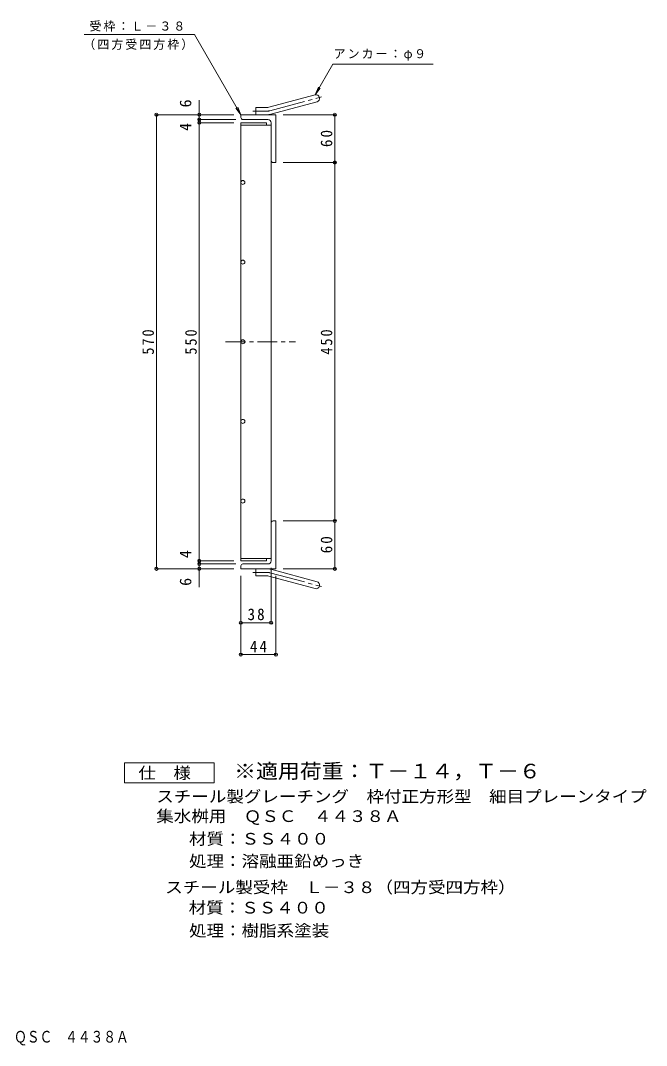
# Model space of a CAD drawing. Units: millimetres at full size, sheet at 1:5. Extents: x -741 to 867, y -685 to 668.
# Drawn here: x 81 to 867, y -685 to 602 of the extents above; entities that cross this region are included whole.
import ezdxf
from ezdxf.enums import TextEntityAlignment as Align

# ---------------------------------------------------------------- set-up
doc = ezdxf.new("R2010")
doc.units = ezdxf.units.MM
doc.header["$LTSCALE"] = 5
doc.header["$PDMODE"] = 32
doc.header["$PDSIZE"] = 4
doc.linetypes.add('CHAIN1', pattern=[8, 5, -1, 1, -1])
doc.linetypes.add('CHAIN2', pattern=[12, 9, -1, 1, -1])
for name, color, linetype, lineweight in [('B-1_ピット', 2, 'Continuous', 9), ('B-2_蓋', 3, 'Continuous', 9), ('B-4_寸法', 7, 'Continuous', 9), ('B-5_仕様文', 7, 'Continuous', 9), ('F-5_F-5ﾚｲﾔ', 2, 'Continuous', 9)]:
    doc.layers.add(name, color=color, linetype=linetype, lineweight=lineweight)
doc.styles.add('ＭＳ ゴシック', font='')
doc.styles.get('ＭＳ ゴシック').set_extended_font_data('MS Gothic')

msp = doc.modelspace()

# ---------------------------------------------------------------- linework, layer by layer
at = {"layer": 'B-1_ピット'}
for p, q in [((393.259, 492.856), (451.45, 508.448)), ((377.115, 483.55), (377.115, 492.55)), ((390.93, 492.55), (377.115, 492.55)), ((395.589, 484.163), (453.78, 499.755)), ((358.115, 480.05), (358.115, 483.55)), ((402.115, 483.55), (358.115, 483.55)), ((392.115, 477.55), (360.615, 477.55)), ((402.115, 483.55), (402.115, 423.55)), ((396.115, 473.55), (396.115, 426.05)), ((398.615, 423.55), (402.115, 423.55)), ((396.115, -76.45), (396.115, -28.95)), ((398.615, -26.451), (402.115, -26.451)), ((402.115, -26.451), (402.115, -86.45)), ((358.115, -82.95), (358.115, -86.45)), ((402.115, -86.45), (358.115, -86.45)), ((392.115, -80.451), (360.615, -80.451)), ((377.115, -86.45), (377.115, -95.45)), ((395.589, -87.064), (453.78, -102.656)), ((390.93, -95.45), (377.115, -95.45)), ((393.259, -95.757), (451.45, -111.349))]:
    msp.add_line(p, q, dxfattribs=at)
at = {"layer": 'B-1_ピット', "linetype": 'CHAIN2'}
for p, q in [((394.424, 488.51), (459.59, 505.971)), ((390.93, 488.05), (373.31, 488.05)), ((390.93, -90.95), (373.31, -90.95)), ((394.424, -91.41), (459.59, -108.872))]:
    msp.add_line(p, q, dxfattribs=at)
at = {"layer": 'B-1_ピット'}
for centre, radius, start, end in [((452.615, 504.102), 4.5, 285.00014, 104.99991), ((390.93, 501.55), 9, 270, 285.00002), ((360.615, 480.05), 2.5, 180, 270), ((390.93, 501.55), 18, 270, 285), ((392.115, 473.55), 4, 0, 90), ((398.615, 426.05), 2.5, 180, 270), ((398.615, -28.95), 2.5, 90, 180), ((392.115, -76.45), 4, 270, 0), ((360.615, -82.95), 2.5, 90, 180), ((390.93, -104.451), 18, 75, 90), ((390.93, -104.451), 9, 74.99998, 90), ((452.615, -107.003), 4.5, 255.00009, 74.99986)]:
    msp.add_arc(centre, radius, start, end, dxfattribs=at)
at = {"layer": 'B-1_ピット', "linetype": 'CHAIN2'}
for centre, start, end in [((390.93, 501.55), 270, 284.99995), ((390.93, -104.45), 75.00005, 90)]:
    msp.add_arc(centre, 13.5, start, end, dxfattribs=at)
at = {"layer": 'B-2_蓋'}
for p, q in [((358.115, 473.55), (390.115, 473.55)), ((358.115, 473.55), (358.115, -76.45)), ((358.115, 470.55), (396.115, 470.55)), ((390.115, 470.55), (390.115, 473.55)), ((396.115, 470.55), (396.115, -73.451)), ((358.115, -73.451), (396.115, -73.451)), ((358.115, -76.45), (390.115, -76.45)), ((390.115, -73.451), (390.115, -76.45))]:
    msp.add_line(p, q, dxfattribs=at)
at = {"layer": 'B-2_蓋', "linetype": 'CHAIN1'}
msp.add_line((338.909, 198.55), (426.679, 198.55), dxfattribs=at)
at = {"layer": 'B-2_蓋'}
for centre in [(360.615, 398.549), (360.615, 298.549), (360.615, 198.549), (360.615, 98.55), (360.615, -1.45)]:
    msp.add_circle(centre, 2.5, dxfattribs=at)
at = {"layer": 'B-4_寸法'}
for p, q in [((305.903, 477.55), (305.903, 501.679)), ((349.115, 483.55), (250.336, 483.55)), ((252.136, -86.45), (252.136, 483.55)), ((351.615, 477.55), (304.103, 477.55)), ((305.903, 473.55), (305.903, 477.55)), ((411.115, 483.55), (477.919, 483.55)), ((476.119, 423.55), (476.119, 483.55)), ((349.115, 473.55), (304.103, 473.55)), ((305.903, -76.45), (305.903, 473.55)), ((411.115, 423.55), (477.919, 423.55)), ((476.119, -26.451), (476.119, 423.55)), ((411.115, -26.451), (477.919, -26.451)), ((476.119, -86.45), (476.119, -26.451)), ((349.115, -76.45), (304.103, -76.45)), ((305.903, -80.451), (305.903, -76.45)), ((349.115, -86.45), (250.336, -86.45)), ((351.615, -80.451), (304.103, -80.451)), ((305.903, -109.458), (305.903, -80.451)), ((314.903, -86.45), (307.703, -86.45)), ((396.115, -85.45), (396.115, -155.953)), ((411.115, -86.45), (477.919, -86.45)), ((358.115, -196.048), (358.115, -95.45)), ((402.115, -95.45), (402.115, -196.048)), ((358.115, -154.153), (396.115, -154.153)), ((358.115, -194.248), (402.115, -194.248))]:
    msp.add_line(p, q, dxfattribs=at)
for p in [(252.136, 483.55), (305.903, 483.55), (305.903, 477.55), (476.119, 483.55), (305.903, 473.55), (476.119, 423.55), (476.119, -26.451), (305.903, -76.45), (252.136, -86.45), (305.903, -80.451), (305.903, -86.45), (476.119, -86.45), (358.115, -154.153), (396.115, -154.153), (358.115, -194.248), (402.115, -194.248)]:
    msp.add_point(p, dxfattribs=at)
at = {"layer": 'B-5_仕様文'}
for p, q in [((161.429, 584.049), (300.091, 584.049)), ((358.115, 483.55), (300.091, 584.049)), ((451.45, 508.448), (455.436, 518.072)), ((451.45, 508.448), (457.791, 516.713)), ((358.115, 483.55), (351.774, 491.814)), ((358.115, 483.55), (354.129, 493.173))]:
    msp.add_line(p, q, dxfattribs=at)
msp.add_lwpolyline([(451.45, 508.448), (473.654, 546.907), (599.596, 546.907)], dxfattribs=at)
at = {"layer": 'F-5_F-5ﾚｲﾔ'}
msp.add_lwpolyline([(212.141, -355.078), (212.141, -330.078), (324.641, -330.078), (324.641, -355.078)], close=True, dxfattribs=at)

# ---------------------------------------------------------------- texts
at = {"layer": 'B-4_寸法', "color": 2, "style": 'ＭＳ ゴシック'}
for s, p in [('6', (300.303, 492.718)), ('4', (300.303, 463.224)), ('4', (300.303, -73.161)), ('6', (300.303, -107.894))]:
    msp.add_text(s, height=14.66, rotation=90, dxfattribs=at).set_placement(p, align=Align.BOTTOM_LEFT)
at = {"layer": 'B-4_寸法', "color": 2, "char_height": 14.66, "attachment_point": 7, "rotation": 90, "style": 'ＭＳ ゴシック'}
for s, insert in [('\\T1.27;\\W0.95;60', (473.119, 442.925)), ('\\T1.27;\\W0.9;570', (249.136, 182.3)), ('\\T1.27;\\W0.9;550', (302.903, 182.3)), ('\\T1.27;\\W0.9;450', (473.119, 182.3)), ('\\T1.27;\\W0.95;60', (473.119, -67.075))]:
    msp.add_mtext(s, dxfattribs=dict(at, insert=insert))
at = {"layer": 'B-4_寸法', "color": 2, "char_height": 14.66, "attachment_point": 7, "style": 'ＭＳ ゴシック'}
for s, insert in [('\\T1.27;\\W0.95;38', (366.49, -151.153)), ('\\T1.27;\\W0.95;44', (369.49, -191.248))]:
    msp.add_mtext(s, dxfattribs=dict(at, insert=insert))
at = {"layer": 'B-5_仕様文', "char_height": 11, "attachment_point": 7, "style": 'ＭＳ ゴシック'}
for s, insert in [('\\T1.17;受枠：Ｌ－３８', (168.028, 587.969)), ('\\T1.17;（四方受四方枠）', (160.383, 564.766)), ('\\T1.17;アンカー：φ９', (474.646, 551.506))]:
    msp.add_mtext(s, dxfattribs=dict(at, insert=insert))
at = {"layer": 'F-5_F-5ﾚｲﾔ', "style": 'ＭＳ ゴシック'}
for s, width, p in [('仕\u3000様', 1.1, (229.391, -354.578)), ('スチール製グレーチング\u3000枠付正方形型\u3000細目プレーンタイプ', 1.1, (251.936, -384.039)), ('集水桝用\u3000ＱＳＣ\u3000４４３８Ａ', 1.1, (251.936, -408.755)), ('材質：ＳＳ４００', 1.1, (293.043, -437.169)), ('処理：溶融亜鉛めっき', 1.1, (293.042, -465.189)), ('スチール製受枠\u3000Ｌ－３８（四方受四方枠）', 1.1, (263.186, -498.013)), ('材質：ＳＳ４００', 1.1, (292.58, -523.631)), ('処理：樹脂系塗装', 1.1, (293.042, -552.452)), ('スチール製グレーチング\u3000枠付正方形型\u3000細目プレーンタイプ\u3000集水桝用\u3000ＱＳＣ\u3000４４３８Ａ', 0.8, (-470.5, -685.652))]:
    msp.add_text(s, height=14.66, dxfattribs=dict(at, width=width)).set_placement(p, align=Align.BOTTOM_LEFT)
at = {"layer": 'F-5_F-5ﾚｲﾔ', "color": 3, "style": 'ＭＳ ゴシック', "width": 1.1}
msp.add_text('※適用荷重：Ｔ－１４，Ｔ－６', height=18.33, dxfattribs=at).set_placement((349.641, -355.078), align=Align.BOTTOM_LEFT)

doc.saveas('drawing.dxf')
